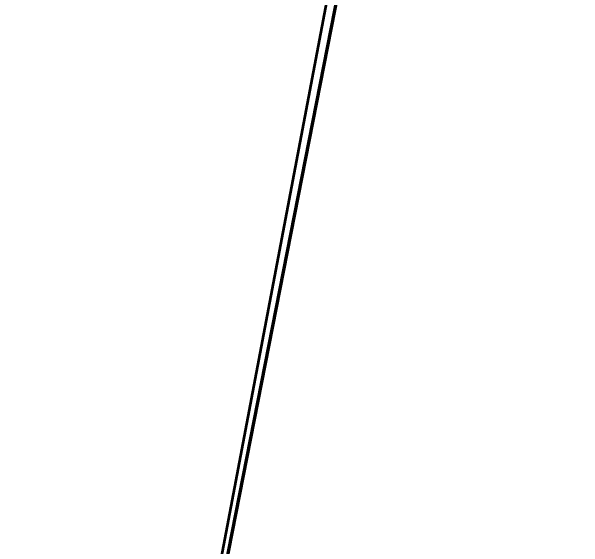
# Model space of a CAD drawing. Header units: metres. Extents: x 599858 to 604937, y 1147506 to 1148114.
# Drawn here: x 601614.18 to 601615.849, y 1147962.997 to 1147964.562 of the extents above; entities that cross this region are included whole.
import ezdxf

# ---------------------------------------------------------------- set-up
doc = ezdxf.new("R2010")
doc.units = ezdxf.units.M
doc.header["$MEASUREMENT"] = 0
doc.linetypes.add('DGN Style 3', pattern=[73.938826, 52.813447, -21.125379])
doc.layers.add('TF_-_R_TOM_2', color=190, linetype='DGN Style 3', lineweight=53)
doc.layers.add('TF_E_---_Kabl-dd_2', color=13, linetype='Continuous', lineweight=70)

msp = doc.modelspace()

# ---------------------------------------------------------------- linework, layer by layer
at = {"layer": 'TF_-_R_TOM_2', "flags": 128}
msp.add_lwpolyline([(601620.79, 1147994.69), (601620.75, 1147994.45), (601620.69, 1147994.19), (601620.6, 1147993.71), (601620.59, 1147993.65), (601620.55, 1147993.4), (601620.21, 1147991.62), (601619.87, 1147989.85), (601619.34, 1147987.01), (601618.76, 1147983.94), (601618.37, 1147981.87), (601618.11, 1147980.52), (601617.37, 1147976.61), (601617.12, 1147975.28), (601616.51, 1147972.04), (601616.02, 1147969.46), (601615.9, 1147968.82), (601615.82, 1147968.37), (601615.79, 1147968.21), (601615.75, 1147968.04), (601615.59, 1147967.19), (601615.54, 1147966.9), (601615.25, 1147965.37), (601615.22, 1147965.24), (601615.19, 1147965.07), (601614.59, 1147961.9), (601614.250652, 1147960.090622)], dxfattribs=at)
at = {"layer": 'TF_E_---_Kabl-dd_2', "flags": 128}
msp.add_lwpolyline([(601614.18, 1147959.55), (601614.276401, 1147960.275499), (601614.6, 1147961.9), (601615.23, 1147965.11), (601615.25, 1147965.23), (601615.27, 1147965.32), (601615.58, 1147966.89), (601615.62, 1147967.14), (601615.8, 1147968.04), (601615.83, 1147968.19), (601615.86, 1147968.36), (601615.96, 1147968.84), (601616.07, 1147969.43), (601616.58, 1147972.04), (601617.18, 1147975.1)], dxfattribs=at)

doc.saveas('drawing.dxf')
